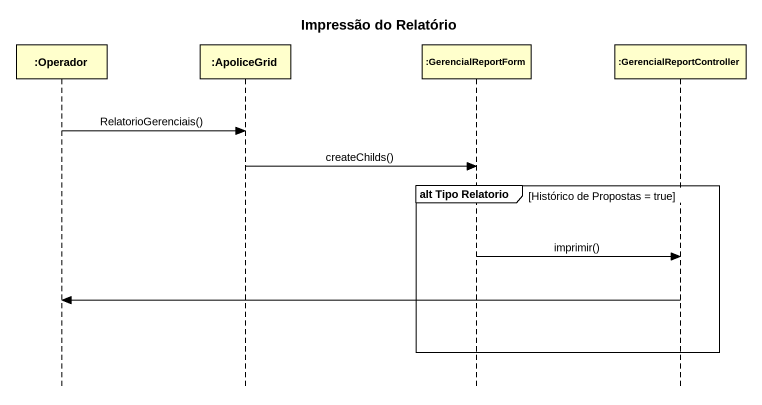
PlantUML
@startuml
title Impressão do Relatório
hide footbox
participant ":Operador" as Operador
participant ":ApoliceGrid" as ApoliceGrid
participant ":GerencialReportForm" as GerencialReportForm
participant ":GerencialReportController" as GerencialReportController

Operador -> ApoliceGrid : RelatorioGerenciais()
ApoliceGrid -> GerencialReportForm : createChilds()
group alt Tipo Relatorio [Histórico de Propostas = true]
  GerencialReportForm -> GerencialReportController : imprimir()
  GerencialReportController -> Operador
end
@enduml
